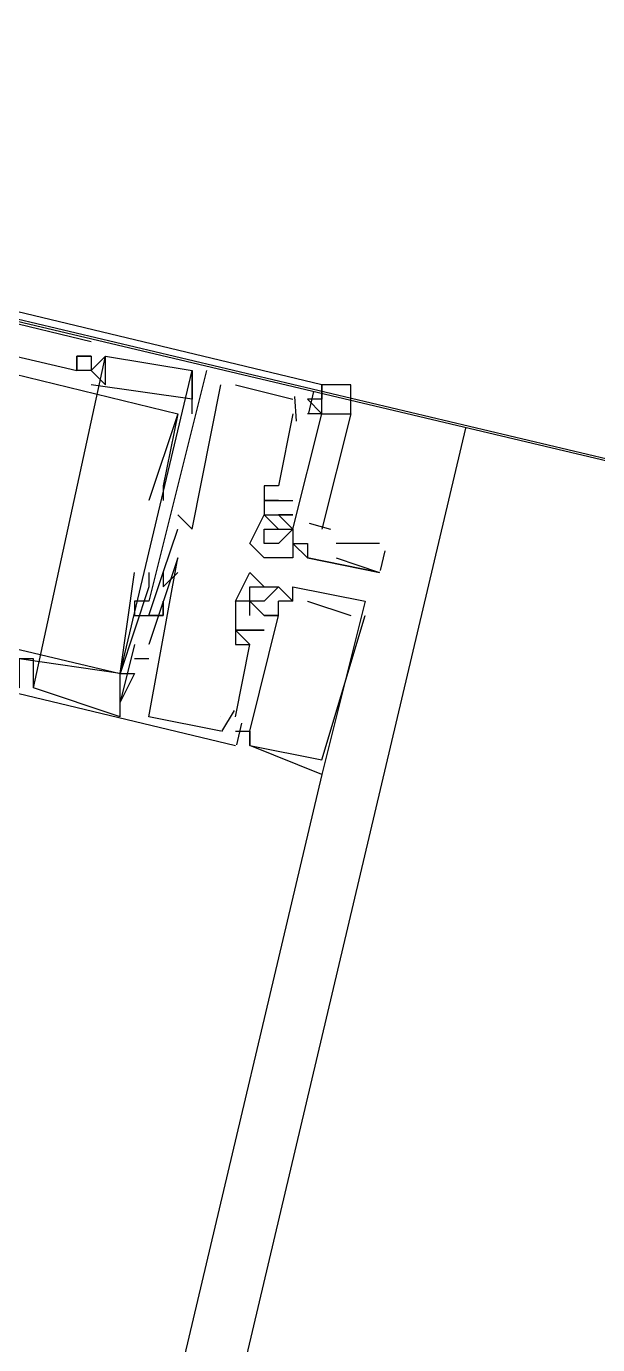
# Model space of a CAD drawing. Header units: feet. Extents: x -84 to 198, y -22 to 181.
# Drawn here: x 106.967 to 107.495, y 39.904 to 41.123 of the extents above; entities that cross this region are included whole.
import ezdxf

# ---------------------------------------------------------------- set-up
doc = ezdxf.new("R2010")
doc.units = ezdxf.units.FT
doc.layers.add('A-LINEA', color=7, linetype='CONTINUOUS')

msp = doc.modelspace()

# ---------------------------------------------------------------- linework, layer by layer
at = {"layer": 'A-LINEA'}
for p, q in [((95.8267, 43.4844), (114.3067, 39.1111)), ((97.7733, 43.0311), (110.3067, 40.0578)), ((97.7733, 43.0311), (110.3067, 40.0578)), ((97.7733, 43.0311), (110.3067, 40.0578)), ((106.5867, 40.9378), (107.0267, 40.8311)), ((106.5867, 40.9378), (107.0267, 40.8311)), ((106.5867, 40.9378), (107.0267, 40.8311)), ((107.0267, 40.8311), (107.0267, 40.8311)), ((107.0267, 40.8311), (107.0267, 40.8311)), ((107.0267, 40.8311), (107.0267, 40.8311)), ((106.9733, 40.5111), (107.04, 40.8178)), ((106.9733, 40.5111), (107.04, 40.8178)), ((106.9733, 40.5111), (107.04, 40.8178)), ((107.0133, 40.8178), (107.0133, 40.8178)), ((107.0133, 40.8178), (107.0133, 40.8178)), ((107.0133, 40.8178), (107.0133, 40.8178)), ((107.0267, 40.8178), (107.0267, 40.8178)), ((107.0267, 40.8178), (107.0267, 40.8178)), ((107.0267, 40.8178), (107.0267, 40.8178)), ((107.0267, 40.8178), (107.0267, 40.8178)), ((107.0267, 40.8178), (107.0267, 40.8178)), ((107.0267, 40.8178), (107.0267, 40.8178)), ((107.04, 40.8178), (107.04, 40.8178)), ((107.04, 40.8178), (107.04, 40.8178)), ((107.04, 40.8178), (107.04, 40.8178)), ((107.04, 40.8178), (107.04, 40.8178)), ((107.04, 40.8178), (107.04, 40.8178)), ((107.04, 40.8178), (107.04, 40.8178)), ((107.0133, 40.8044), (107.0133, 40.8044)), ((107.0133, 40.8044), (107.0133, 40.8044)), ((107.0133, 40.8044), (107.0133, 40.8044)), ((107.0133, 40.8044), (107.0133, 40.8044)), ((107.0133, 40.8044), (107.0133, 40.8044)), ((107.0133, 40.8044), (107.0133, 40.8044)), ((107.0267, 40.8044), (107.0267, 40.8044)), ((107.0267, 40.8044), (107.0267, 40.8044)), ((107.0267, 40.8044), (107.0267, 40.8044)), ((107.0267, 40.8044), (107.0267, 40.8044)), ((107.0267, 40.8044), (107.0267, 40.8044)), ((107.0267, 40.8044), (107.0267, 40.8044)), ((107.12, 40.7644), (107.12, 40.8044)), ((107.12, 40.8044), (107.12, 40.8044)), ((107.12, 40.8044), (107.12, 40.8044)), ((107.12, 40.7644), (107.12, 40.8044)), ((107.12, 40.8044), (107.12, 40.8044)), ((107.12, 40.8044), (107.12, 40.8044)), ((107.12, 40.7644), (107.12, 40.8044)), ((107.12, 40.8044), (107.12, 40.8044)), ((107.12, 40.8044), (107.12, 40.8044)), ((107.1333, 40.8044), (107.1333, 40.8044)), ((107.1333, 40.8044), (107.1333, 40.8044)), ((107.1333, 40.8044), (107.1333, 40.8044)), ((107.0267, 40.7911), (107.0267, 40.7911)), ((107.0267, 40.7911), (107.0267, 40.7911)), ((107.0267, 40.7911), (107.0267, 40.7911)), ((107.04, 40.7911), (107.04, 40.7911)), ((107.04, 40.7911), (107.04, 40.7911)), ((107.04, 40.7911), (107.04, 40.7911)), ((107.1467, 40.7911), (107.1467, 40.7911)), ((107.1467, 40.7911), (107.1467, 40.7911)), ((107.1467, 40.7911), (107.1467, 40.7911)), ((107.16, 40.7911), (107.2133, 40.7778)), ((107.16, 40.7911), (107.16, 40.7911)), ((107.16, 40.7911), (107.2133, 40.7778)), ((107.16, 40.7911), (107.16, 40.7911)), ((107.16, 40.7911), (107.2133, 40.7778)), ((107.16, 40.7911), (107.16, 40.7911)), ((107.24, 40.7911), (107.24, 40.7911)), ((107.24, 40.7911), (107.24, 40.7911)), ((107.24, 40.7911), (107.24, 40.7911)), ((107.12, 40.7778), (107.12, 40.7778)), ((107.12, 40.7778), (107.12, 40.7778)), ((107.12, 40.7778), (107.12, 40.7778)), ((107.2133, 40.7778), (107.2133, 40.7778)), ((107.2133, 40.7778), (107.2133, 40.7778)), ((107.2133, 40.7778), (107.2133, 40.7778)), ((107.2146, 40.7803), (107.2162, 40.7576)), ((107.2146, 40.7803), (107.2162, 40.7576)), ((107.2146, 40.7803), (107.2162, 40.7576)), ((107.2267, 40.7778), (107.2267, 40.7778)), ((107.2267, 40.7778), (107.2267, 40.7778)), ((107.2267, 40.7778), (107.2267, 40.7778)), ((107.2323, 40.7851), (107.2276, 40.7651)), ((107.2323, 40.7851), (107.2276, 40.7651)), ((107.2323, 40.7851), (107.2276, 40.7651)), ((107.24, 40.7778), (107.24, 40.7778)), ((107.24, 40.7778), (107.24, 40.7778)), ((107.24, 40.7778), (107.24, 40.7778)), ((107.1067, 40.7644), (107.1067, 40.7644)), ((107.1067, 40.7644), (107.1067, 40.7644)), ((107.1067, 40.7644), (107.1067, 40.7644)), ((107.1067, 40.7644), (107.1067, 40.7644)), ((107.1067, 40.7644), (107.1067, 40.7644)), ((107.1067, 40.7644), (107.1067, 40.7644)), ((107.12, 40.7644), (107.12, 40.7644)), ((107.12, 40.7644), (107.12, 40.7644)), ((107.12, 40.7644), (107.12, 40.7644)), ((107.2133, 40.7644), (107.2, 40.6978)), ((107.2133, 40.7644), (107.2, 40.6978)), ((107.2133, 40.7644), (107.2, 40.6978)), ((107.2133, 40.7644), (107.2133, 40.7644)), ((107.2133, 40.7644), (107.2133, 40.7644)), ((107.2133, 40.7644), (107.2133, 40.7644)), ((107.2267, 40.7644), (107.2267, 40.7644)), ((107.2267, 40.7644), (107.2267, 40.7644)), ((107.2267, 40.7644), (107.2267, 40.7644)), ((107.24, 40.7644), (107.24, 40.7644)), ((107.24, 40.7644), (107.24, 40.7644)), ((107.24, 40.7644), (107.24, 40.7644)), ((103.5333, 24.5111), (107.3733, 40.7511)), ((107.0933, 40.6978), (107.0933, 40.6978)), ((107.0933, 40.6978), (107.0933, 40.6978)), ((107.0933, 40.6978), (107.0933, 40.6978)), ((107.1867, 40.6978), (107.1867, 40.6978)), ((107.1867, 40.6978), (107.1867, 40.6978)), ((107.1867, 40.6978), (107.1867, 40.6978)), ((107.2, 40.6978), (107.2, 40.6978)), ((107.2, 40.6978), (107.2, 40.6978)), ((107.2, 40.6978), (107.2, 40.6978)), ((107.08, 40.6844), (107.08, 40.6844)), ((107.08, 40.6844), (107.08, 40.6844)), ((107.08, 40.6844), (107.08, 40.6844)), ((107.0933, 40.6844), (107.0933, 40.6844)), ((107.0933, 40.6844), (107.0933, 40.6844)), ((107.0933, 40.6844), (107.0933, 40.6844)), ((107.1867, 40.6844), (107.1867, 40.6844)), ((107.1867, 40.6844), (107.1867, 40.6844)), ((107.1867, 40.6844), (107.1867, 40.6844)), ((107.2, 40.6844), (107.2133, 40.6844)), ((107.2, 40.6844), (107.2, 40.6844)), ((107.2, 40.6844), (107.2, 40.6844)), ((107.2, 40.6844), (107.2133, 40.6844)), ((107.2, 40.6844), (107.2, 40.6844)), ((107.2, 40.6844), (107.2, 40.6844)), ((107.2, 40.6844), (107.2133, 40.6844)), ((107.2, 40.6844), (107.2, 40.6844)), ((107.2, 40.6844), (107.2, 40.6844)), ((107.2133, 40.6844), (107.2133, 40.6844)), ((107.2133, 40.6844), (107.2133, 40.6844)), ((107.2133, 40.6844), (107.2133, 40.6844)), ((107.1067, 40.6711), (107.1067, 40.6711)), ((107.1067, 40.6711), (107.1067, 40.6711)), ((107.1067, 40.6711), (107.1067, 40.6711)), ((107.1867, 40.6711), (107.1867, 40.6711)), ((107.1867, 40.6711), (107.1867, 40.6711)), ((107.1867, 40.6711), (107.1867, 40.6711)), ((107.1867, 40.6711), (107.1867, 40.6711)), ((107.2, 40.6711), (107.2, 40.6711)), ((107.2, 40.6711), (107.2, 40.6711)), ((107.2, 40.6711), (107.2, 40.6711)), ((107.2, 40.6711), (107.2, 40.6711)), ((107.2, 40.6711), (107.2, 40.6711)), ((107.2, 40.6711), (107.2, 40.6711)), ((107.2, 40.6711), (107.2, 40.6711)), ((107.2, 40.6711), (107.2, 40.6711)), ((107.2, 40.6711), (107.2, 40.6711)), ((107.2133, 40.6711), (107.2133, 40.6711)), ((107.2133, 40.6711), (107.2133, 40.6711)), ((107.2133, 40.6711), (107.2133, 40.6711)), ((107.2133, 40.6711), (107.2133, 40.6711)), ((107.2133, 40.6711), (107.2133, 40.6711)), ((107.2133, 40.6711), (107.2133, 40.6711)), ((107.0933, 40.6178), (107.1067, 40.6578)), ((107.0933, 40.6178), (107.1067, 40.6578)), ((107.0933, 40.6178), (107.1067, 40.6578)), ((107.1067, 40.6578), (107.1067, 40.6578)), ((107.1067, 40.6578), (107.1067, 40.6578)), ((107.1067, 40.6578), (107.1067, 40.6578)), ((107.12, 40.6578), (107.12, 40.6578)), ((107.12, 40.6578), (107.12, 40.6578)), ((107.12, 40.6578), (107.12, 40.6578)), ((107.1867, 40.6578), (107.1867, 40.6578)), ((107.1867, 40.6578), (107.1867, 40.6578)), ((107.2, 40.6578), (107.2, 40.6578)), ((107.2133, 40.6578), (107.2133, 40.6578)), ((107.2133, 40.6578), (107.2133, 40.6578)), ((107.2133, 40.6578), (107.2133, 40.6578)), ((107.2133, 40.6578), (107.2133, 40.6578)), ((107.2133, 40.6578), (107.2133, 40.6578)), ((107.2282, 40.6634), (107.2481, 40.6578)), ((107.2282, 40.6634), (107.2481, 40.6578)), ((107.2282, 40.6634), (107.2481, 40.6578)), ((107.1733, 40.6444), (107.1733, 40.6444)), ((107.1867, 40.6444), (107.1867, 40.6444)), ((107.2, 40.6444), (107.2, 40.6444)), ((107.2133, 40.6444), (107.2133, 40.6444)), ((107.2133, 40.6444), (107.2133, 40.6444)), ((107.2267, 40.6444), (107.2267, 40.6444)), ((107.2267, 40.6444), (107.2267, 40.6444)), ((107.2533, 40.6444), (107.2533, 40.6444)), ((107.2933, 40.6444), (107.2533, 40.6444)), ((107.1067, 40.6311), (107.1067, 40.6311)), ((107.1067, 40.6311), (107.1067, 40.6311)), ((107.1067, 40.6311), (107.1067, 40.6311)), ((107.1867, 40.6311), (107.1867, 40.6311)), ((107.2133, 40.6311), (107.2133, 40.6311)), ((107.2267, 40.6311), (107.2267, 40.6311)), ((107.2267, 40.6311), (107.2267, 40.6311)), ((107.2533, 40.6311), (107.2933, 40.6178)), ((107.2983, 40.6377), (107.294, 40.6194)), ((107.0667, 40.6178), (107.0667, 40.6178)), ((107.0667, 40.6178), (107.0667, 40.6178)), ((107.0667, 40.6178), (107.0667, 40.6178)), ((107.08, 40.6178), (107.08, 40.6178)), ((107.08, 40.6178), (107.08, 40.6178)), ((107.08, 40.6178), (107.08, 40.6178)), ((107.0933, 40.6178), (107.0933, 40.6178)), ((107.0933, 40.6178), (107.0933, 40.6178)), ((107.0933, 40.6178), (107.0933, 40.6178)), ((107.0933, 40.6178), (107.0933, 40.6178)), ((107.0933, 40.6178), (107.0933, 40.6178)), ((107.0933, 40.6178), (107.0933, 40.6178)), ((107.1067, 40.6178), (107.1067, 40.6178)), ((107.1067, 40.6178), (107.1067, 40.6178)), ((107.1067, 40.6178), (107.1067, 40.6178)), ((107.1733, 40.6178), (107.1733, 40.6178)), ((107.1733, 40.6178), (107.1733, 40.6178)), ((107.1733, 40.6178), (107.1733, 40.6178)), ((107.2933, 40.6178), (107.2933, 40.6178)), ((107.08, 40.6044), (107.08, 40.6044)), ((107.08, 40.6044), (107.08, 40.6044)), ((107.08, 40.6044), (107.08, 40.6044)), ((107.0933, 40.6044), (107.0933, 40.6044)), ((107.0933, 40.6044), (107.0933, 40.6044)), ((107.0933, 40.6044), (107.0933, 40.6044)), ((107.1733, 40.6044), (107.1733, 40.6044)), ((107.1733, 40.6044), (107.1733, 40.6044)), ((107.1733, 40.6044), (107.1733, 40.6044)), ((107.1867, 40.6044), (107.1867, 40.6044)), ((107.1867, 40.6044), (107.1867, 40.6044)), ((107.1867, 40.6044), (107.1867, 40.6044)), ((107.2, 40.6044), (107.2, 40.6044)), ((107.2, 40.6044), (107.2, 40.6044)), ((107.2, 40.6044), (107.2, 40.6044)), ((107.2, 40.6044), (107.2, 40.6044)), ((107.2, 40.6044), (107.2, 40.6044)), ((107.2, 40.6044), (107.2, 40.6044)), ((107.2, 40.6044), (107.2, 40.6044)), ((107.2, 40.6044), (107.2, 40.6044)), ((107.2, 40.6044), (107.2, 40.6044)), ((107.2133, 40.6044), (107.2133, 40.6044)), ((107.2133, 40.6044), (107.2133, 40.6044)), ((107.2133, 40.6044), (107.2133, 40.6044)), ((107.2133, 40.6044), (107.2133, 40.6044)), ((107.2133, 40.6044), (107.2133, 40.6044)), ((107.2133, 40.6044), (107.2133, 40.6044)), ((107.0667, 40.5911), (107.0667, 40.5911)), ((107.0667, 40.5911), (107.0667, 40.5911)), ((107.0667, 40.5911), (107.0667, 40.5911)), ((107.08, 40.5911), (107.08, 40.5911)), ((107.08, 40.5911), (107.08, 40.5911)), ((107.08, 40.5911), (107.08, 40.5911)), ((107.0933, 40.5911), (107.0933, 40.5911)), ((107.0933, 40.5911), (107.0933, 40.5911)), ((107.0933, 40.5911), (107.0933, 40.5911)), ((107.16, 40.5911), (107.16, 40.5911)), ((107.16, 40.5911), (107.16, 40.5911)), ((107.16, 40.5911), (107.16, 40.5911)), ((107.16, 40.5911), (107.16, 40.5911)), ((107.16, 40.5911), (107.16, 40.5911)), ((107.16, 40.5911), (107.16, 40.5911)), ((107.1733, 40.5911), (107.1733, 40.5911)), ((107.1733, 40.5911), (107.1733, 40.5911)), ((107.1733, 40.5911), (107.1733, 40.5911)), ((107.1733, 40.5911), (107.1733, 40.5911)), ((107.1733, 40.5911), (107.1733, 40.5911)), ((107.1733, 40.5911), (107.1733, 40.5911)), ((107.1733, 40.5911), (107.1733, 40.5911)), ((107.1733, 40.5911), (107.1733, 40.5911)), ((107.1733, 40.5911), (107.1733, 40.5911)), ((107.1733, 40.5911), (107.1733, 40.5911)), ((107.1733, 40.5911), (107.1733, 40.5911)), ((107.1733, 40.5911), (107.1733, 40.5911)), ((107.1867, 40.5911), (107.1867, 40.5911)), ((107.1867, 40.5911), (107.1867, 40.5911)), ((107.1867, 40.5911), (107.1867, 40.5911)), ((107.2, 40.5911), (107.2, 40.5911)), ((107.2, 40.5911), (107.2, 40.5911)), ((107.2, 40.5911), (107.2, 40.5911)), ((107.2133, 40.5911), (107.2133, 40.5911)), ((107.2133, 40.5911), (107.2133, 40.5911)), ((107.2133, 40.5911), (107.2133, 40.5911)), ((107.2133, 40.5911), (107.2133, 40.5911)), ((107.2133, 40.5911), (107.2133, 40.5911)), ((107.2133, 40.5911), (107.2133, 40.5911)), ((107.2267, 40.5911), (107.2267, 40.5911)), ((107.2267, 40.5911), (107.2267, 40.5911)), ((107.2267, 40.5911), (107.2267, 40.5911)), ((107.28, 40.5911), (107.28, 40.5911)), ((107.28, 40.5911), (107.28, 40.5911)), ((107.28, 40.5911), (107.28, 40.5911)), ((107.0667, 40.5778), (107.0667, 40.5778)), ((107.0667, 40.5778), (107.0667, 40.5778)), ((107.0667, 40.5778), (107.0667, 40.5778)), ((107.08, 40.5778), (107.08, 40.5778)), ((107.08, 40.5778), (107.08, 40.5778)), ((107.08, 40.5778), (107.08, 40.5778)), ((107.08, 40.5778), (107.08, 40.5778)), ((107.08, 40.5778), (107.08, 40.5778)), ((107.08, 40.5778), (107.08, 40.5778)), ((107.0933, 40.5778), (107.0933, 40.5778)), ((107.0933, 40.5778), (107.0933, 40.5778)), ((107.0933, 40.5778), (107.0933, 40.5778)), ((107.0933, 40.5778), (107.0933, 40.5778)), ((107.0933, 40.5778), (107.0933, 40.5778)), ((107.0933, 40.5778), (107.0933, 40.5778)), ((107.1733, 40.5778), (107.1733, 40.5778)), ((107.1733, 40.5778), (107.1733, 40.5778)), ((107.1733, 40.5778), (107.1733, 40.5778)), ((107.1733, 40.5778), (107.1733, 40.5778)), ((107.1733, 40.5778), (107.1733, 40.5778)), ((107.1733, 40.5778), (107.1733, 40.5778)), ((107.1867, 40.5778), (107.1867, 40.5778)), ((107.1867, 40.5778), (107.1867, 40.5778)), ((107.1867, 40.5778), (107.1867, 40.5778)), ((107.1867, 40.5778), (107.1867, 40.5778)), ((107.1867, 40.5778), (107.1867, 40.5778)), ((107.1867, 40.5778), (107.1867, 40.5778)), ((107.2, 40.5778), (107.2, 40.5778)), ((107.2, 40.5778), (107.2, 40.5778)), ((107.2, 40.5778), (107.2, 40.5778)), ((107.2, 40.5778), (107.2, 40.5778)), ((107.2, 40.5778), (107.2, 40.5778)), ((107.2, 40.5778), (107.2, 40.5778)), ((107.2667, 40.5778), (107.2667, 40.5778)), ((107.2667, 40.5778), (107.2667, 40.5778)), ((107.2667, 40.5778), (107.2667, 40.5778)), ((107.28, 40.5778), (107.28, 40.5778)), ((107.28, 40.5778), (107.28, 40.5778)), ((107.28, 40.5778), (107.28, 40.5778)), ((107.16, 40.5644), (107.16, 40.5644)), ((107.16, 40.5644), (107.16, 40.5644)), ((107.16, 40.5644), (107.16, 40.5644)), ((107.16, 40.5644), (107.16, 40.5644)), ((107.16, 40.5644), (107.16, 40.5644)), ((107.16, 40.5644), (107.16, 40.5644)), ((107.1733, 40.5644), (107.1733, 40.5644)), ((107.1733, 40.5644), (107.1733, 40.5644)), ((107.1733, 40.5644), (107.1733, 40.5644)), ((107.1733, 40.5644), (107.1733, 40.5644)), ((107.1733, 40.5644), (107.1733, 40.5644)), ((107.1733, 40.5644), (107.1733, 40.5644)), ((107.1733, 40.5644), (107.1733, 40.5644)), ((107.1733, 40.5644), (107.1733, 40.5644)), ((107.1733, 40.5644), (107.1733, 40.5644)), ((107.1733, 40.5644), (107.1733, 40.5644)), ((107.1733, 40.5644), (107.1733, 40.5644)), ((107.1733, 40.5644), (107.1733, 40.5644)), ((107.1733, 40.5644), (107.1733, 40.5644)), ((107.1733, 40.5644), (107.1733, 40.5644)), ((107.1733, 40.5644), (107.1733, 40.5644)), ((107.1867, 40.5644), (107.1867, 40.5644)), ((107.1867, 40.5644), (107.1867, 40.5644)), ((107.1867, 40.5644), (107.1867, 40.5644)), ((107.1867, 40.5644), (107.1867, 40.5644)), ((107.1867, 40.5644), (107.1867, 40.5644)), ((107.1867, 40.5644), (107.1867, 40.5644)), ((107.0667, 40.5511), (107.0533, 40.4978)), ((107.0667, 40.5511), (107.0533, 40.4978)), ((107.0667, 40.5511), (107.0533, 40.4978)), ((107.0667, 40.5511), (107.0667, 40.5511)), ((107.0667, 40.5511), (107.0667, 40.5511)), ((107.0667, 40.5511), (107.0667, 40.5511)), ((107.08, 40.5511), (107.08, 40.5511)), ((107.08, 40.5511), (107.08, 40.5511)), ((107.08, 40.5511), (107.08, 40.5511)), ((107.16, 40.5511), (107.16, 40.5511)), ((107.16, 40.4844), (107.1733, 40.5511)), ((107.16, 40.5511), (107.16, 40.5511)), ((107.16, 40.5511), (107.16, 40.5511)), ((107.16, 40.4844), (107.1733, 40.5511)), ((107.16, 40.5511), (107.16, 40.5511)), ((107.16, 40.5511), (107.16, 40.5511)), ((107.16, 40.4844), (107.1733, 40.5511)), ((107.16, 40.5511), (107.16, 40.5511)), ((107.1733, 40.5511), (107.1733, 40.5511)), ((107.1733, 40.5511), (107.1733, 40.5511)), ((107.1733, 40.5511), (107.1733, 40.5511)), ((107.1733, 40.5511), (107.1733, 40.5511)), ((107.1733, 40.5511), (107.1733, 40.5511)), ((107.1733, 40.5511), (107.1733, 40.5511)), ((106.9733, 40.5378), (106.9733, 40.5378)), ((106.9733, 40.5378), (106.9733, 40.5378)), ((106.9733, 40.5378), (106.9733, 40.5378)), ((107.08, 40.5378), (107.0667, 40.5378)), ((107.0667, 40.5378), (107.0667, 40.5378)), ((107.08, 40.5378), (107.0667, 40.5378)), ((107.0667, 40.5378), (107.0667, 40.5378)), ((107.08, 40.5378), (107.0667, 40.5378)), ((107.0667, 40.5378), (107.0667, 40.5378)), ((107.08, 40.5378), (107.08, 40.5378)), ((107.08, 40.5378), (107.08, 40.5378)), ((107.08, 40.5378), (107.08, 40.5378)), ((107.0533, 40.5244), (107.0533, 40.5244)), ((107.0533, 40.5244), (107.0533, 40.5244)), ((107.0533, 40.5244), (107.0533, 40.5244)), ((107.0533, 40.5244), (107.0533, 40.5244)), ((107.0533, 40.5244), (107.0533, 40.5244)), ((107.0533, 40.5244), (107.0533, 40.5244)), ((107.0533, 40.5244), (107.0533, 40.5244)), ((107.0533, 40.5244), (107.0533, 40.5244)), ((107.0533, 40.5244), (107.0533, 40.5244)), ((107.0667, 40.5244), (107.0667, 40.5244)), ((107.0667, 40.5244), (107.0667, 40.5244)), ((107.0667, 40.5244), (107.0667, 40.5244)), ((106.9733, 40.5111), (106.9733, 40.5111)), ((106.9733, 40.5111), (106.9733, 40.5111)), ((106.9733, 40.5111), (106.9733, 40.5111)), ((107.0533, 40.4844), (107.0533, 40.4978)), ((107.0533, 40.4978), (107.0533, 40.4978)), ((107.0533, 40.4978), (107.0533, 40.4978)), ((107.0533, 40.4844), (107.0533, 40.4978)), ((107.0533, 40.4978), (107.0533, 40.4978)), ((107.0533, 40.4978), (107.0533, 40.4978)), ((107.0533, 40.4844), (107.0533, 40.4978)), ((107.0533, 40.4978), (107.0533, 40.4978)), ((107.0533, 40.4978), (107.0533, 40.4978)), ((107.0533, 40.4844), (107.0533, 40.4844)), ((107.0533, 40.4844), (107.0533, 40.4844)), ((107.0533, 40.4844), (107.0533, 40.4844)), ((107.08, 40.4844), (107.08, 40.4844)), ((107.08, 40.4844), (107.08, 40.4844)), ((107.08, 40.4844), (107.08, 40.4844)), ((107.1467, 40.4844), (107.1467, 40.4844)), ((107.1467, 40.4844), (107.1467, 40.4844)), ((107.1467, 40.4844), (107.1467, 40.4844)), ((107.1588, 40.4902), (107.1473, 40.4707)), ((107.1588, 40.4902), (107.1473, 40.4707)), ((107.1588, 40.4902), (107.1473, 40.4707)), ((107.16, 40.4844), (107.16, 40.4844)), ((107.16, 40.4844), (107.16, 40.4844)), ((107.16, 40.4844), (107.16, 40.4844)), ((107.1467, 40.4711), (107.1467, 40.4711)), ((107.1467, 40.4711), (107.1467, 40.4711)), ((107.1467, 40.4711), (107.1467, 40.4711)), ((107.16, 40.4711), (107.16, 40.4711)), ((107.16, 40.4711), (107.16, 40.4711)), ((107.16, 40.4711), (107.16, 40.4711)), ((107.1657, 40.4784), (107.1609, 40.4584)), ((107.1657, 40.4784), (107.1609, 40.4584)), ((107.1657, 40.4784), (107.1609, 40.4584)), ((107.1733, 40.4711), (107.1733, 40.4711)), ((107.1733, 40.4711), (107.1733, 40.4711)), ((107.1733, 40.4711), (107.1733, 40.4711)), ((107.1733, 40.4711), (107.1733, 40.4711)), ((107.1733, 40.4711), (107.1733, 40.4711)), ((107.1733, 40.4711), (107.1733, 40.4711)), ((107.16, 40.4578), (107.16, 40.4578)), ((107.16, 40.4578), (107.16, 40.4578)), ((107.16, 40.4578), (107.16, 40.4578)), ((107.16, 40.4578), (107.16, 40.4578)), ((107.16, 40.4578), (107.16, 40.4578)), ((107.16, 40.4578), (107.16, 40.4578)), ((107.16, 40.4578), (107.16, 40.4578)), ((107.16, 40.4578), (107.16, 40.4578)), ((107.16, 40.4578), (107.16, 40.4578)), ((107.1733, 40.4578), (107.1733, 40.4578)), ((107.1733, 40.4578), (107.1733, 40.4578)), ((107.1733, 40.4578), (107.1733, 40.4578)), ((107.1733, 40.4578), (107.1733, 40.4578)), ((107.1733, 40.4578), (107.1733, 40.4578)), ((107.1733, 40.4578), (107.1733, 40.4578)), ((107.1733, 40.4578), (107.1733, 40.4578)), ((107.1733, 40.4578), (107.1733, 40.4578)), ((107.1733, 40.4578), (107.1733, 40.4578)), ((107.1733, 40.4578), (107.1733, 40.4578)), ((107.1733, 40.4578), (107.1733, 40.4578)), ((107.1733, 40.4578), (107.1733, 40.4578)), ((107.24, 40.4444), (107.24, 40.4444)), ((107.24, 40.4444), (107.24, 40.4444)), ((107.24, 40.4444), (107.24, 40.4444)), ((107.24, 40.4311), (105.5333, 33.2178)), ((107.24, 40.4311), (107.24, 40.4311)), ((107.24, 40.4311), (107.24, 40.4311)), ((107.24, 40.4311), (107.24, 40.4311))]:
    msp.add_line(p, q, dxfattribs=at)
for points in [[(107.24, 40.7778), (107.24, 40.7911), (106.5733, 40.9511), (106.5333, 40.7911), (106.5467, 40.7911), (106.5333, 40.7111), (106.56, 40.6978)], [(107.24, 40.7778), (107.24, 40.7911), (106.5733, 40.9511), (106.5333, 40.7911), (106.5467, 40.7911), (106.5333, 40.7111), (106.56, 40.6978)], [(107.24, 40.7778), (107.24, 40.7911), (106.5733, 40.9511), (106.5333, 40.7911), (106.5467, 40.7911), (106.5333, 40.7111), (106.56, 40.6978)], [(106.5867, 40.8178), (106.6133, 40.9111), (106.5867, 40.9111), (106.5867, 40.9244), (106.6133, 40.9111), (106.6133, 40.8978), (107.0133, 40.8044), (107.0133, 40.8178), (107.0267, 40.8178), (107.0267, 40.8044), (107.0133, 40.8044)], [(106.5867, 40.8178), (106.6133, 40.9111), (106.5867, 40.9111), (106.5867, 40.9244), (106.6133, 40.9111), (106.6133, 40.8978), (107.0133, 40.8044), (107.0133, 40.8178), (107.0267, 40.8178), (107.0267, 40.8044), (107.0133, 40.8044)], [(106.5867, 40.8178), (106.6133, 40.9111), (106.5867, 40.9111), (106.5867, 40.9244), (106.6133, 40.9111), (106.6133, 40.8978), (107.0133, 40.8044), (107.0133, 40.8178), (107.0267, 40.8178), (107.0267, 40.8044), (107.0133, 40.8044)], [(106.5733, 40.8178), (106.5867, 40.8044), (106.6133, 40.8844), (107.1067, 40.7644), (107.08, 40.6844)], [(106.5733, 40.8178), (106.5867, 40.8044), (106.6133, 40.8844), (107.1067, 40.7644), (107.08, 40.6844)], [(106.5733, 40.8178), (106.5867, 40.8044), (106.6133, 40.8844), (107.1067, 40.7644), (107.08, 40.6844)], [(107.0267, 40.8178), (107.0133, 40.8178), (107.0133, 40.8178), (107.0133, 40.8044)], [(107.0267, 40.8178), (107.0133, 40.8178), (107.0133, 40.8178), (107.0133, 40.8044)], [(107.0267, 40.8178), (107.0133, 40.8178), (107.0133, 40.8178), (107.0133, 40.8044)], [(107.04, 40.8178), (107.0267, 40.8044), (107.04, 40.7911), (107.04, 40.8178), (107.12, 40.8044)], [(107.04, 40.8178), (107.0267, 40.8044), (107.04, 40.7911), (107.04, 40.8178), (107.12, 40.8044)], [(107.04, 40.8178), (107.0267, 40.8044), (107.04, 40.7911), (107.04, 40.8178), (107.12, 40.8044)], [(107.12, 40.8044), (107.12, 40.7778), (107.0267, 40.7911)], [(107.12, 40.8044), (107.12, 40.7778), (107.0267, 40.7911)], [(107.12, 40.8044), (107.12, 40.7778), (107.0267, 40.7911)], [(107.08, 40.6178), (107.08, 40.6044), (107.0533, 40.5244), (107.0667, 40.5244), (107.0533, 40.4978), (107.0533, 40.5244), (107.12, 40.8044)], [(107.08, 40.6178), (107.08, 40.6044), (107.0533, 40.5244), (107.0667, 40.5244), (107.0533, 40.4978), (107.0533, 40.5244), (107.12, 40.8044)], [(107.08, 40.6178), (107.08, 40.6044), (107.0533, 40.5244), (107.0667, 40.5244), (107.0533, 40.4978), (107.0533, 40.5244), (107.12, 40.8044)], [(107.1333, 40.8044), (107.08, 40.5911), (107.0667, 40.5911), (107.0667, 40.5778)], [(107.1333, 40.8044), (107.08, 40.5911), (107.0667, 40.5911), (107.0667, 40.5778)], [(107.1333, 40.8044), (107.08, 40.5911), (107.0667, 40.5911), (107.0667, 40.5778)], [(107.1067, 40.6711), (107.12, 40.6578), (107.1467, 40.7911)], [(107.1067, 40.6711), (107.12, 40.6578), (107.1467, 40.7911)], [(107.1067, 40.6711), (107.12, 40.6578), (107.1467, 40.7911)], [(107.24, 40.7644), (107.2667, 40.7644), (107.2667, 40.7911), (107.24, 40.7911), (107.24, 40.7778), (107.2267, 40.7778), (107.24, 40.7644), (107.24, 40.7778)], [(106.5467, 40.7511), (106.5467, 40.7644), (106.52, 40.7644), (106.4933, 40.6178), (107.16, 40.4578)], [(106.5467, 40.7511), (106.5467, 40.7644), (106.52, 40.7644), (106.4933, 40.6178), (107.16, 40.4578)], [(106.5467, 40.7511), (106.5467, 40.7644), (106.52, 40.7644), (106.4933, 40.6178), (107.16, 40.4578)], [(107.1067, 40.7644), (107.0933, 40.6978), (107.0933, 40.6844), (107.0933, 40.6844)], [(107.1067, 40.7644), (107.0933, 40.6978), (107.0933, 40.6844), (107.0933, 40.6844)], [(107.1067, 40.7644), (107.0933, 40.6978), (107.0933, 40.6844), (107.0933, 40.6844)], [(107.2, 40.6711), (107.2133, 40.6578), (107.24, 40.7644), (107.2267, 40.7644)], [(107.2, 40.6711), (107.2133, 40.6578), (107.24, 40.7644), (107.2267, 40.7644)], [(107.2, 40.6711), (107.2133, 40.6578), (107.24, 40.7644), (107.2267, 40.7644)], [(107.2133, 40.6578), (107.24, 40.7644), (107.2667, 40.7644), (107.24, 40.6578)], [(107.2133, 40.6578), (107.24, 40.7644), (107.2667, 40.7644), (107.24, 40.6578)], [(107.2133, 40.6578), (107.24, 40.7644), (107.2667, 40.7644), (107.24, 40.6578)], [(106.5067, 40.6178), (106.52, 40.6311), (106.5467, 40.6311), (106.56, 40.7244), (106.5733, 40.7378), (106.5467, 40.6444), (107.0533, 40.5244), (107.0667, 40.6178), (107.0667, 40.6178)], [(106.5067, 40.6178), (106.52, 40.6311), (106.5467, 40.6311), (106.56, 40.7244), (106.5733, 40.7378), (106.5467, 40.6444), (107.0533, 40.5244), (107.0667, 40.6178), (107.0667, 40.6178)], [(106.5067, 40.6178), (106.52, 40.6311), (106.5467, 40.6311), (106.56, 40.7244), (106.5733, 40.7378), (106.5467, 40.6444), (107.0533, 40.5244), (107.0667, 40.6178), (107.0667, 40.6178)], [(107.2, 40.6978), (107.1867, 40.6978), (107.1867, 40.6711), (107.2, 40.6711)], [(107.2, 40.6978), (107.1867, 40.6978), (107.1867, 40.6711), (107.2, 40.6711)], [(107.2, 40.6978), (107.1867, 40.6978), (107.1867, 40.6711), (107.2, 40.6711)], [(107.1867, 40.6844), (107.2, 40.6844), (107.1867, 40.6844)], [(107.1867, 40.6844), (107.2, 40.6844), (107.1867, 40.6844)], [(107.1867, 40.6844), (107.2, 40.6844), (107.1867, 40.6844)], [(107.2267, 40.6444), (107.2267, 40.6444), (107.2267, 40.6311), (107.2267, 40.6311), (107.2933, 40.6178), (107.2933, 40.6178), (107.2267, 40.6311), (107.2133, 40.6444), (107.2133, 40.6311), (107.1867, 40.6311), (107.1733, 40.6444), (107.1867, 40.6711), (107.1867, 40.6711), (107.1867, 40.6711), (107.1867, 40.6711), (107.2, 40.6578), (107.2, 40.6578), (107.2133, 40.6578), (107.2133, 40.6444), (107.2133, 40.6444), (107.2267, 40.6444)], [(107.2133, 40.6711), (107.2, 40.6711), (107.2133, 40.6711)], [(107.2133, 40.6711), (107.2, 40.6711), (107.2133, 40.6711)], [(107.2133, 40.6711), (107.2, 40.6711), (107.2133, 40.6711)], [(107.1867, 40.6578), (107.2133, 40.6578), (107.2, 40.6444), (107.1867, 40.6444), (107.1867, 40.6578)], [(107.1467, 40.4711), (107.08, 40.4844), (107.1067, 40.6311), (107.08, 40.5511)], [(107.1467, 40.4711), (107.08, 40.4844), (107.1067, 40.6311), (107.08, 40.5511)], [(107.1467, 40.4711), (107.08, 40.4844), (107.1067, 40.6311), (107.08, 40.5511)], [(107.0533, 40.4844), (106.9733, 40.5111), (106.9733, 40.5378), (106.96, 40.5378), (106.96, 40.5244), (106.96, 40.5111), (106.5067, 40.6178)], [(107.0533, 40.4844), (106.9733, 40.5111), (106.9733, 40.5378), (106.96, 40.5378), (106.96, 40.5244), (106.96, 40.5111), (106.5067, 40.6178)], [(107.0533, 40.4844), (106.9733, 40.5111), (106.9733, 40.5378), (106.96, 40.5378), (106.96, 40.5244), (106.96, 40.5111), (106.5067, 40.6178)], [(107.0667, 40.5778), (107.0933, 40.5778), (107.0933, 40.5911), (107.0933, 40.5778), (107.08, 40.5778), (107.0933, 40.6178), (107.0933, 40.6044), (107.1067, 40.6178)], [(107.0667, 40.5778), (107.0933, 40.5778), (107.0933, 40.5911), (107.0933, 40.5778), (107.08, 40.5778), (107.0933, 40.6178), (107.0933, 40.6044), (107.1067, 40.6178)], [(107.0667, 40.5778), (107.0933, 40.5778), (107.0933, 40.5911), (107.0933, 40.5778), (107.08, 40.5778), (107.0933, 40.6178), (107.0933, 40.6044), (107.1067, 40.6178)], [(107.1733, 40.5778), (107.1733, 40.5778), (107.1733, 40.5778), (107.1733, 40.5911), (107.1733, 40.5911), (107.16, 40.5911), (107.1733, 40.6178), (107.1867, 40.6044), (107.2, 40.6044), (107.2133, 40.5911), (107.2133, 40.6044), (107.28, 40.5911), (107.24, 40.4311), (107.24, 40.4311), (107.1733, 40.4578), (107.1733, 40.4711), (107.1733, 40.4578), (107.24, 40.4444), (107.24, 40.4444), (107.28, 40.5778)], [(107.1733, 40.5778), (107.1733, 40.5778), (107.1733, 40.5778), (107.1733, 40.5911), (107.1733, 40.5911), (107.16, 40.5911), (107.1733, 40.6178), (107.1867, 40.6044), (107.2, 40.6044), (107.2133, 40.5911), (107.2133, 40.6044), (107.28, 40.5911), (107.24, 40.4311), (107.24, 40.4311), (107.1733, 40.4578), (107.1733, 40.4711), (107.1733, 40.4578), (107.24, 40.4444), (107.24, 40.4444), (107.28, 40.5778)], [(107.1733, 40.5778), (107.1733, 40.5778), (107.1733, 40.5778), (107.1733, 40.5911), (107.1733, 40.5911), (107.16, 40.5911), (107.1733, 40.6178), (107.1867, 40.6044), (107.2, 40.6044), (107.2133, 40.5911), (107.2133, 40.6044), (107.28, 40.5911), (107.24, 40.4311), (107.24, 40.4311), (107.1733, 40.4578), (107.1733, 40.4711), (107.1733, 40.4578), (107.24, 40.4444), (107.24, 40.4444), (107.28, 40.5778)], [(107.1867, 40.5911), (107.1733, 40.5911), (107.1733, 40.6044), (107.2, 40.6044), (107.1867, 40.5911)], [(107.1867, 40.5911), (107.1733, 40.5911), (107.1733, 40.6044), (107.2, 40.6044), (107.1867, 40.5911)], [(107.1867, 40.5911), (107.1733, 40.5911), (107.1733, 40.6044), (107.2, 40.6044), (107.1867, 40.5911)], [(107.1733, 40.5778), (107.1733, 40.5911), (107.16, 40.5911), (107.16, 40.5511), (107.1733, 40.5511)], [(107.1733, 40.5778), (107.1733, 40.5911), (107.16, 40.5911), (107.16, 40.5511), (107.1733, 40.5511)], [(107.1733, 40.5778), (107.1733, 40.5911), (107.16, 40.5911), (107.16, 40.5511), (107.1733, 40.5511)], [(107.1733, 40.5911), (107.1867, 40.5778), (107.1867, 40.5778), (107.2, 40.5778), (107.2, 40.5911)], [(107.1733, 40.5911), (107.1867, 40.5778), (107.1867, 40.5778), (107.2, 40.5778), (107.2, 40.5911)], [(107.1733, 40.5911), (107.1867, 40.5778), (107.1867, 40.5778), (107.2, 40.5778), (107.2, 40.5911)], [(107.2133, 40.5911), (107.2133, 40.5911), (107.2, 40.5911), (107.2, 40.5911)], [(107.2133, 40.5911), (107.2133, 40.5911), (107.2, 40.5911), (107.2, 40.5911)], [(107.2133, 40.5911), (107.2133, 40.5911), (107.2, 40.5911), (107.2, 40.5911)], [(107.2267, 40.5911), (107.2267, 40.5911), (107.2267, 40.5911), (107.2667, 40.5778), (107.2667, 40.5778)], [(107.2267, 40.5911), (107.2267, 40.5911), (107.2267, 40.5911), (107.2667, 40.5778), (107.2667, 40.5778)], [(107.2267, 40.5911), (107.2267, 40.5911), (107.2267, 40.5911), (107.2667, 40.5778), (107.2667, 40.5778)], [(107.16, 40.4711), (107.1733, 40.4711), (107.2, 40.5778), (107.1867, 40.5778)], [(107.16, 40.4711), (107.1733, 40.4711), (107.2, 40.5778), (107.1867, 40.5778)], [(107.16, 40.4711), (107.1733, 40.4711), (107.2, 40.5778), (107.1867, 40.5778)], [(107.1733, 40.5511), (107.16, 40.5644), (107.1733, 40.5644), (107.16, 40.5644)], [(107.1733, 40.5511), (107.16, 40.5644), (107.1733, 40.5644), (107.16, 40.5644)], [(107.1733, 40.5511), (107.16, 40.5644), (107.1733, 40.5644), (107.16, 40.5644)], [(107.1867, 40.5644), (107.1733, 40.5644), (107.1867, 40.5644), (107.1733, 40.5644)], [(107.1867, 40.5644), (107.1733, 40.5644), (107.1867, 40.5644), (107.1733, 40.5644)], [(107.1867, 40.5644), (107.1733, 40.5644), (107.1867, 40.5644), (107.1733, 40.5644)], [(107.0533, 40.5244), (106.96, 40.5378), (106.9467, 40.5244), (106.96, 40.5244)], [(107.0533, 40.5244), (106.96, 40.5378), (106.9467, 40.5244), (106.96, 40.5244)], [(107.0533, 40.5244), (106.96, 40.5378), (106.9467, 40.5244), (106.96, 40.5244)]]:
    msp.add_lwpolyline(points, dxfattribs=at)

doc.saveas('drawing.dxf')
